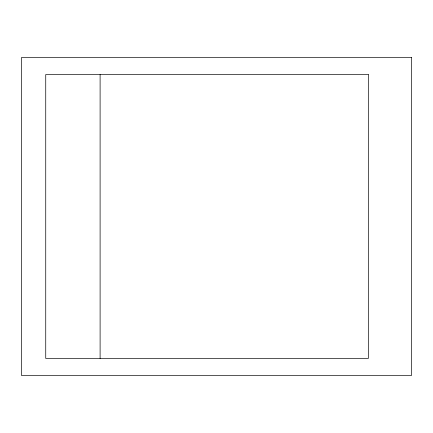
<?xml version="1.0" encoding="UTF-8"?>
<svg xmlns="http://www.w3.org/2000/svg" width="433" height="433" viewBox="0 0 433 433"><rect width="100%" height="100%" fill="white"/><g stroke="black" fill="none" stroke-linecap="round" stroke-linejoin="round"><path stroke-width="0.65" d="M100.104 74.557L100.104 358.443M411.35 57.351L21.65 57.351L21.65 375.649L411.35 375.649L411.35 57.351M368.337 74.557L45.736 74.557L45.736 358.443L368.337 358.443L368.337 74.557"/></g></svg>
